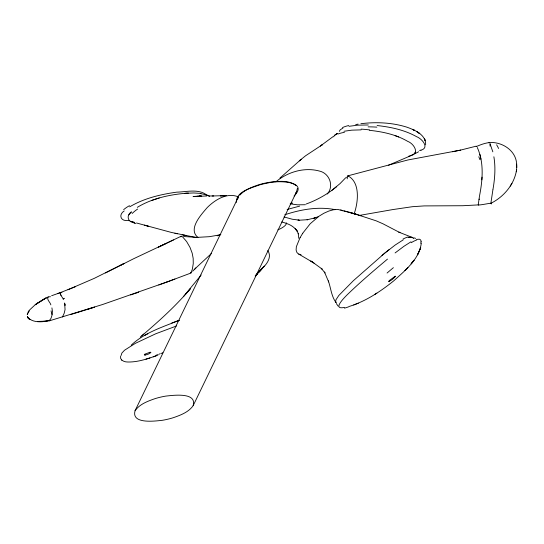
<?xml version="1.0" encoding="UTF-8"?>
<svg xmlns="http://www.w3.org/2000/svg" width="544" height="544" viewBox="0 0 544 544"><rect width="100%" height="100%" fill="white"/><g stroke="black" fill="none" stroke-linecap="round" stroke-linejoin="round"><path stroke-width="0.82" d="M297.398 188.374L296.494 191.903L193.168 405.647C188.598 412.23 180.56 415.167 173.291 417.704A82.26 74.249 25.8 0 1 162.472 420.281C155.094 421.076 131.084 424.402 135.062 410.727L238.388 196.982L237.51 199.41M421.301 243.086C419.363 259.291 405.042 270.484 393.768 280.826C380.385 291.584 365.718 301.335 349.194 306.462M516.705 168.021L516.718 164.859M479.59 195.554C482.644 179.751 484.146 162.52 477.278 147.485M482.025 177.14L481.848 179.846M190.849 272.258L190.937 273.04L192.42 268.926L193.263 263.52L193.174 258.386L192.182 253.171L190.006 247.384L186.646 241.59L182.628 236.919L181.302 236.191L180.894 236.905M425.66 144.806C426.122 134.824 414.841 130.009 406.898 127.18C392.095 122.516 376.23 121.815 360.89 123.712M516.276 171.775L516.678 168.898C514.903 183.824 504.036 196.778 490.878 203.313C490.702 202.885 476.252 206.115 478.693 204.544M492.959 189.455C494.85 178.69 495.713 167.6 493.877 156.767M492.905 189.768L490.858 203.293M120.632 356.096C119.428 360.25 124.603 362.161 127.881 362.012C137.788 362.195 147.376 358.918 156.584 355.613M479.488 196.105L478.224 204.843M346.385 177.521L346.474 177.154M339.293 131.376L340.326 129.717L342.904 128.132M420.798 243.372L421.029 241.584M333.744 136.85L333.778 136.707A5.59 4.379 25.2 0 1 334.567 135.354L337.355 133.389L334.56 135.347M27.275 314.568L29.723 309.842L35.204 304.749L45.621 298.255L48.545 296.793L50.517 296.752M27.282 314.541L27.526 313.596M395.413 276.359L392.36 279.48L388.817 281.676M388.729 281.486L389.212 280.779M354.062 214.071C358.265 202.456 360.495 182.294 347.929 175.855M27.343 316.533L27.683 317.376L27.356 316.56C31.538 323.238 43.69 322.436 49.817 320.158M408.796 156.182A40.079 29.315 72.4 0 0 410.897 155.584C420.165 153.415 413.596 143.432 407.769 141.399C396.222 134.606 382.799 131.716 369.6 130.342M415.534 152.164L413.862 154.156L410.89 155.55M193.168 405.647C197.146 391.972 173.135 395.304 165.757 396.1A82.26 74.249 25.8 0 0 154.938 398.677C147.662 401.214 139.631 404.144 135.062 410.727M150.838 352.573L148.668 353.988L145.357 355.062M300.084 237.592L296.371 246.656L296.099 250.016L296.922 252.504L298.296 253.83L313.12 262.534L322.096 269.056L321.239 268.294L325.013 272.952L324.469 272.027L328.651 281.901L328.352 280.915C330.922 288.198 331.473 297.14 336.512 303.117M144.303 354.776L144.724 354.355A8.548 6.378 44.1 0 1 145.003 354.151M510.258 186.109L511.938 183.342M128.928 214.88L131.43 211.861C125.718 215.281 127.908 223.21 134.817 222.387M302.695 233.26L310.216 223.747L319.124 216.131L323.925 213.228L328.889 211.024L333.438 209.766L337.736 209.413L354.396 213.717L376.258 220.864L382.894 223.754L399.983 232.655L398.847 232.152L412.304 237.436A3.59 2.808 -81.1 0 1 412.787 237.708L413.086 237.98M62.859 316.397L62.472 316.955L64.165 313.31L65.062 309.584L64.641 303.001M295.61 193.195L296.494 191.903M327.277 194.031C334.37 186.15 329.46 173.182 319.389 171.047C304.388 166.954 287.531 171.958 275.835 181.873M131.233 345.161C144.48 332.595 162.86 326.958 179.466 320.212M201.158 275.026L183.389 296.704M185.422 294.433L190.271 288.837C175.78 306.054 158.97 321.144 141.882 335.716M239.673 195.248C244.569 189.931 251.559 187.19 258.264 184.933A82.26 74.249 25.8 0 1 269.083 182.356C277.902 181.322 288.415 179.731 295.977 185.484M345.746 177.704L340.007 183.627L331.833 190.407M259.692 271.225L262.011 268.654L255.15 276.019M264.302 266.084L258.91 272.054L261.304 269.477M262.011 268.654L255.422 275.862M158.76 284.981L166.838 282.05L102.585 304.511L49.45 320.817L51.116 318.029L52.149 314.731L52.421 311.318L51.918 307.877M192.624 271.272L195.84 268.002L194.222 269.64M407.959 267.471L404.981 270.592L406.715 268.784M195.711 268.131L211.562 253.395M124.188 210.936C118.368 214.601 120.544 221.299 127.534 220.551M279.922 178.085L301.199 159.283L299.241 160.915M403.233 239.843L395.196 245.024L384.785 253.11L353.376 280.69L338.79 295.508L335.838 299.996L335.743 302.573M294.08 195.99C309.665 180.588 276.202 180.411 268.226 182.947A80.39 66.246 11.5 0 0 259.774 184.844C251.376 188.034 236.048 191.264 236.286 202.436M49.463 320.804L42.106 321.477M333.064 136.632L320.389 146.023L322.327 144.731L305.578 155.774L300.098 160.201M140.277 337.083L143.84 334.057M381.976 255.435L382.928 254.646M387.484 259.114C374.265 270.239 361.066 281.425 348.616 293.406C345.753 296.154 331.031 310.284 344.44 307.394M383.391 254.252L383.86 253.871M384.322 253.49L384.785 253.11M385.24 252.736L385.696 252.362M386.145 251.994L389.218 249.546M336.491 186.748L336.709 186.572C327.624 194.079 317.24 200.015 306.15 204.014M260.855 269.389C266.24 265.322 272.476 257.298 267.791 250.6M395.1 252.933L403.995 246.255L411.012 241.794M145.01 354.158L149.852 352.288M137.306 207.332C152.143 198.356 169.599 194.609 186.708 193.181M129.676 206.849C143.902 198.336 160.412 194.419 176.691 192.154C186.449 191.964 199.362 188.346 207.312 195.541M374.456 294.624L376.87 293.134M48.151 296.956C46.301 299.486 50.272 302.233 50.878 304.871M61.948 292.4C57.596 292.461 62.893 297.364 63.451 299.656M144.575 335.526L146.567 334.451M46.029 298.051L43.282 299.526L46.029 298.051L45.621 298.255M418.601 151.769L414.888 153.734M146.778 334.342L147.832 333.792M173.461 239.938L133.613 258.747L105.454 272.945M120.435 265.343L124.107 263.48L94.221 278.378L67.98 289.714M165.9 243.562L158.454 247.119L181.227 236.191M410.319 155.924L388.559 165.213M220.796 234.416L217.192 235.824M75.65 286.62L60.574 292.516M358.374 303.13L353.702 304.994M171.829 322.993L178.969 320.382M162.806 352.777L161.854 353.144M190.924 273.04L166.797 282.064L174.896 279.065M516.548 162.738C515.182 150.736 503.39 142.834 491.939 142.474C486.771 142.304 480.379 144.731 476.204 146.628M318.451 216.594L313.806 218.321L314.84 217.96M153.224 356.85L157.944 355.11M160.902 353.498L161.378 353.321M51.626 295.732L60.52 292.543M57.446 293.678L61.39 292.373M151.64 200.471L159.242 197.996M159.963 353.838L159.025 354.171M136.694 292.849L138.713 292.135L130.676 294.943M420.988 150.232C429.95 147.621 421.709 138.53 416.602 136.68C404.552 129.934 390.742 127.031 377.135 125.542M157.624 354.654L158.086 354.498M284.777 214.778C300.812 209.467 318.152 206.346 334.961 209.61M156.244 355.11L156.699 354.96M176.474 325.992L155.781 333.758L135.408 343.318L124.508 350.248L121.849 353.11L121.128 355.47M86.523 309.679L94.52 307.129L78.499 312.168M145.989 359.156L149.947 357.959M70.475 314.602L78.458 312.188M408.218 237.633L408.68 237.497A17.211 13.43 -79.8 0 1 409.34 237.334L412.168 237.381M315.357 217.804L307.061 219.769L307.68 219.674L299.717 220.191L292.318 219.239L284.022 216.954M299.642 206.128L287.13 209.46M347.677 175.889L407.891 159.97L460.523 150.13L452.424 151.762M476.292 146.152L460.272 150.171M416.684 239.367L419.247 239.204A2.883 2.271 -81.8 0 1 421.151 241.556M343.964 131.274L351.764 130.159L361.094 129.873M220.674 234.736L209.324 236.688L196.853 237.388M349.003 126.303L357.694 125.168L368.288 124.97M409.34 237.34L411.89 237.293A4.597 3.597 -80.8 0 1 412.304 237.436M292.148 203.102L290.666 203.381L292.148 203.102L291.264 203.266M358.557 215.567L392.632 209.603L412.379 206.7L424.198 205.911L462.788 205.727L478.339 204.898M355.688 124.549L358.129 124.127M149.994 352.267L150.763 352.294M145.112 355.103L144.371 355.062M46.934 321.116L37.856 321.429L39.943 321.504M305.395 204.728L297.656 204.83L290.19 203.85M184.742 193.324L193.698 192.964L201.001 193.419M186.952 193.161L188.38 193.079M199.124 196.207L193.045 196.561L206.815 195.976M197.363 196.309L201.702 196.085L199.09 196.214L200.804 196.119M197.601 196.296L194.97 196.425L198.893 196.384L194.874 196.377L200.933 196.486L196.976 196.364M199.09 196.214L200.008 196.166M225.189 195.65L220.293 195.833L226.583 195.595L212.194 195.983M213.717 195.956L209.1 195.983M395.325 276.162L389.654 280.296A8.242 6.12 -54.6 0 0 389.239 280.806M197.2 237.374L183.539 236.518M129.812 220.687L128.085 220.599M297.949 220.116L299.18 220.191L298.534 220.15M199.131 196.432L201.334 196.602L200.641 196.506M489.178 142.385L489.063 142.78M281.778 221.959C288.912 223.985 293.393 225.753 297.384 231.411L295.195 228.575L297.14 231.071L298.398 233.872L298.214 233.342L298.785 238.347M134.293 222.319L133.062 222.102M301.077 254.782L298.738 254.075M195.779 237.442L171.435 232.451L136.476 222.979M184.124 235.239L186.266 235.64L182.607 234.94M174.896 233.247L177.317 233.798M413.909 237.878L415.664 238.347M350.962 212.711L349.316 212.262L355.973 214.207L344.155 210.861M132.376 221.945L130.75 221.408M146.458 225.672L148.186 226.141L144.459 225.121M340.707 209.862L342.87 210.773M354.396 213.717L360.903 215.757M395.175 135.66L398.711 136.966M238.088 196.758C226.875 192.324 215.084 199.798 207.298 207.495C201.334 214.458 187.564 229.18 197.975 237.442M313.12 262.534L310.78 260.998L314.146 263.221M209.141 196.112L207.556 195.126L209.277 196.234M121.788 360.162L121.489 359.822M413.175 238.082L413.474 238.558M338.191 306.177L336.512 303.838M28.281 318.254L27.717 317.465L28.302 318.288M61.057 295.378L60.445 294.324M490.028 143.738L492.844 151.837M479.876 154.448L480.95 159.1M64.974 304.599L65.11 305.592M516.657 163.622L516.705 164.451M516.698 167.865L516.684 166.586M516.644 164.404L516.63 163.826M516.65 164.866L516.664 165.505M516.671 165.75L516.759 166.274M286.287 222.822A12.124 3.869 -19.2 0 1 277.896 229.86M337.81 134.082A36.815 29.186 27.9 0 1 344.4 132.362M361.134 129.132A136.544 124.175 -85 0 1 369.648 129.928M420.954 150.13A40.528 29.056 65 0 1 419.587 150.416M368.104 126.861A155.142 137.53 -59.4 0 1 376.883 127.133M342.536 127.548A38.202 31.566 37.4 0 1 348.704 125.562M478.808 156.74A35.795 2.421 72.7 0 1 479.89 159.616M478.659 204.823A25.391 2.387 -82.4 0 1 478.557 204.911M479.264 199.07A39.678 3.679 -81.9 0 1 479.101 199.614M491.484 203.918A39.059 4.998 -87.2 0 1 491.225 203.782M496.618 144.799A150.382 48.572 -65.8 0 1 498.569 148.485M490.062 146.105A37.482 3.08 79 0 1 490.056 143.888M347.174 178.854A44.486 7.466 71.1 0 1 347.963 176.12M403.029 239.061A36.958 28.689 -78.2 0 1 408.143 236.946M348.731 306.775A37.604 29.24 -42.9 0 1 344.461 308.142M387.063 273.04A170.258 46.566 -45.4 0 1 393.38 267.682M411.271 242.678A34.986 26.262 -71.5 0 1 416.745 239.945M300.138 237.612A25.677 10.01 -59.4 0 1 302.743 233.308M64.872 303.844A8.582 1.564 -89.7 0 1 64.994 304.49M64.58 303.668A13.274 1.992 88 0 1 64.716 304.314M63.403 298.615A32.429 5.127 88.6 0 1 64.607 298.472M51.068 310.862A34.102 3.645 83.2 0 1 51.925 314.493M135.728 223.55A68.551 37.128 -34.2 0 1 134.062 223.38M133.13 221.986A32.171 19.781 -44.8 0 1 132.444 221.836M132.138 213.479A35.265 22.705 -61.9 0 1 137.605 209.059M200.988 193.78A28.2 25.289 73.5 0 1 207.441 195.5M123.665 209.63A36.727 26.241 -66.7 0 1 129.479 205.686M420.696 247.738L417.595 254.755L420.696 247.738M28.825 311.052L28.064 312.317L28.825 311.052M413.957 260.256L411.176 263.786L413.957 260.256M257.332 273.802L256.17 274.999L257.332 273.802M37.305 303.239L35.204 304.749L43.67 299.322L37.006 303.436L37.305 303.239M413.209 129.71L412.461 129.35L414.684 130.424L413.209 129.71M30.083 319.634L29.084 319.008L30.083 319.634M418.261 132.586L416.969 131.709L419.778 133.64L418.261 132.586M424.687 139.332L424.436 138.788L425.313 140.76L424.687 139.332"/></g></svg>
